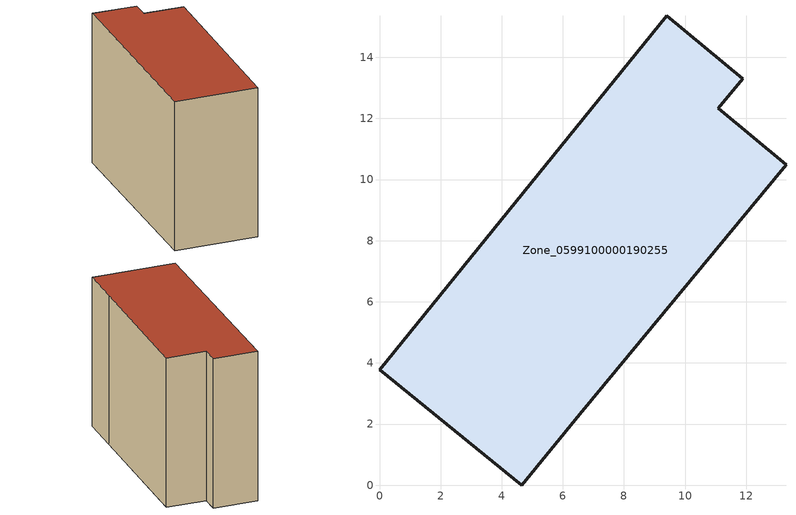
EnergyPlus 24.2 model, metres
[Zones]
Zone_0599100000190255
 floor ground (C_G): 9.4,15.36 11.88,13.3 11.09,12.33 13.3,10.49 6.56,2.32 4.66,0 0,3.78 z0
 wall outside (C_F): 11.88,13.3 9.4,15.36 0,3.78 4.66,0 6.56,2.32 13.3,10.49 11.09,12.33 11.88,13.3 z0:11.09
 roof outside (C_R): 9.4,15.36 0,3.78 4.66,0 6.56,2.32 13.3,10.49 11.09,12.33 11.88,13.3 z11.09
[BUILDING]
Pand.0599100000190255: North Axis=0; Terrain=City; Loads Convergence Tolerance Value=0.04; Temperature Convergence Tolerance Value=0.4; Solar Distribution=FullExterior; Maximum Number of Warmup Days=25; Minimum Number of Warmup Days=1
[Site:Location]
Rotterdam.The.Hague.AP_ZH_NLD Design_Conditions: Latitude=51.96; Longitude=4.45; Time Zone=1; Elevation=-4.5
[SITE:GROUNDTEMPERATURE:BUILDINGSURFACE]
18, 18, 18, 18, 18, 18, 18, 18, 18, 18, 18, 18
[MATERIAL] Thermal Absorptance=0.9; Solar Absorptance=0.7; Visible Absorptance=0.7
Name | Roughness | Thickness | Conductivity | Density | Specific Heat
G.TI.1946 | MediumSmooth | 0.15 | 1 | 540 | 1210
F.TI.1946 | Rough | 0.3 | 0.857143 | 1920 | 840
R.TI.1946 | MediumRough | 0.2 | 0.1 | 1500 | 1000
[CONSTRUCTION]
C_G: G.TI.1946
C_F: F.TI.1946
C_R: R.TI.1946
[ZONE]
Zone_0599100000190255: Type=1; Multiplier=1; Ceiling Height=Autocalculate; Volume=Autocalculate; Floor Area=autocalculate; Part of Total Floor Area=Yes
[ZONEINFILTRATION:DESIGNFLOWRATE]
Infil_Zone_0599100000190255: Zone or ZoneList or Space or SpaceList=Zone_0599100000190255; Schedule=AlwaysOn; Design Flow Rate Calculation Method=Flow/Area; Flow Rate per Floor Area=0.003; Constant Term Coefficient=1; Temperature Term Coefficient=0; Velocity Term Coefficient=0; Velocity Squared Term Coefficient=0
[HVACTEMPLATE:ZONE:IDEALLOADSAIRSYSTEM]
Zone_0599100000190255: Maximum Heating Supply Air Temperature=50; Minimum Cooling Supply Air Temperature=13; Maximum Heating Supply Air Humidity Ratio=0.0156; Minimum Cooling Supply Air Humidity Ratio=0.0077; Heating Limit=NoLimit; Cooling Limit=NoLimit; Dehumidification Control Type=ConstantSensibleHeatRatio; Cooling Sensible Heat Ratio=0.7; Dehumidification Setpoint=60; Humidification Control Type=None; Humidification Setpoint=30; Outdoor Air Method=None; Outdoor Air Flow Rate per Person=0.00944; Outdoor Air Flow Rate per Zone Floor Area=0; Outdoor Air Flow Rate per Zone=0; Demand Controlled Ventilation Type=None; Outdoor Air Economizer Type=NoEconomizer; Heat Recovery Type=None; Sensible Heat Recovery Effectiveness=0.7; Latent Heat Recovery Effectiveness=0.65
[ZONECONTROL:THERMOSTAT]
ThermostatControl_Zone_0599100000190255: Zone or ZoneList=Zone_0599100000190255; Control Type Schedule=DualSetpointControlType; Control 1=Thermostat_Zone_0599100000190255; Temperature Difference Between Cutout And Setpoint=0
[THERMOSTATSETPOINT:DUALSETPOINT]
Thermostat_Zone_0599100000190255: Heating Setpoint Temperature Schedule=HeatingSetpoint_Zone_0599100000190255; Cooling Setpoint Temperature Schedule=CoolingSetpoint_Zone_0599100000190255
[SCHEDULE:COMPACT]
HeatingSetpoint_Zone_0599100000190255: Through: 12/31, For: AllDays, Until: 24:00, 21
CoolingSetpoint_Zone_0599100000190255: Through: 12/31, For: AllDays, Until: 24:00, 24
DualSetpointControlType: Through: 12/31, For: AllDays, Until: 24:00, 4
AlwaysOn: Through: 12/31, For: AllDays, Until: 24:00, 1
